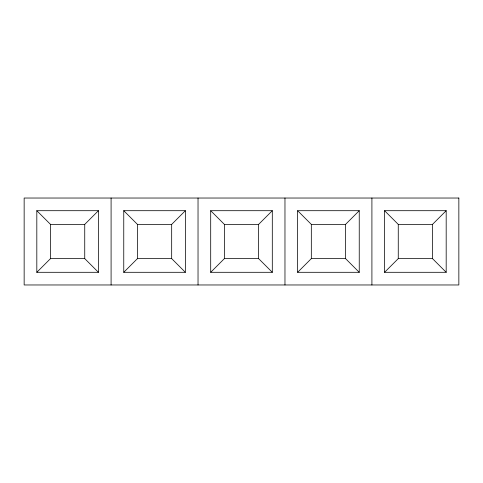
<?xml version="1.0" encoding="UTF-8"?>
<svg xmlns="http://www.w3.org/2000/svg" width="483" height="483" viewBox="0 0 483 483"><rect width="100%" height="100%" fill="white"/><g stroke="black" fill="none" stroke-linecap="round" stroke-linejoin="round"><path stroke-width="0.72" d="M36.817 272.303L50.504 258.616L50.504 224.384L36.817 210.697L98.423 210.697L98.423 272.303L36.817 272.303L36.817 210.697M50.504 224.384L84.736 224.384L98.423 210.697M123.757 272.303L137.444 258.616L171.676 258.616L185.363 272.303L185.363 210.697L123.757 210.697L123.757 272.303L185.363 272.303M123.757 210.697L137.444 224.384L171.676 224.384L185.363 210.697M210.697 272.303L224.384 258.616L224.384 224.384L210.697 210.697L272.303 210.697L272.303 272.303L210.697 272.303L210.697 210.697M224.384 224.384L258.616 224.384L272.303 210.697M297.637 272.303L311.324 258.616L311.324 224.384L297.637 210.697L359.243 210.697L359.243 272.303L297.637 272.303L297.637 210.697M359.243 272.303L345.556 258.616L345.556 224.384L359.243 210.697M384.577 272.303L398.264 258.616L432.496 258.616L446.183 272.303L384.577 272.303L384.577 210.697L446.183 210.697L446.183 272.303M432.496 258.616L432.496 224.384L446.183 210.697M311.324 224.384L345.556 224.384M384.577 210.697L398.264 224.384L432.496 224.384M50.504 258.616L84.736 258.616L98.423 272.303M224.384 258.616L258.616 258.616L272.303 272.303M311.324 258.616L345.556 258.616M398.264 224.384L398.264 258.616M371.91 198.03L371.91 284.97M284.97 198.03L284.97 284.97M258.616 224.384L258.616 258.616M198.03 198.03L198.03 284.97M171.676 224.384L171.676 258.616M137.444 224.384L137.444 258.616M111.09 198.03L111.09 284.97M84.736 224.384L84.736 258.616M458.85 198.03L24.15 198.03L24.15 284.97L458.85 284.97L458.85 198.03"/></g></svg>
